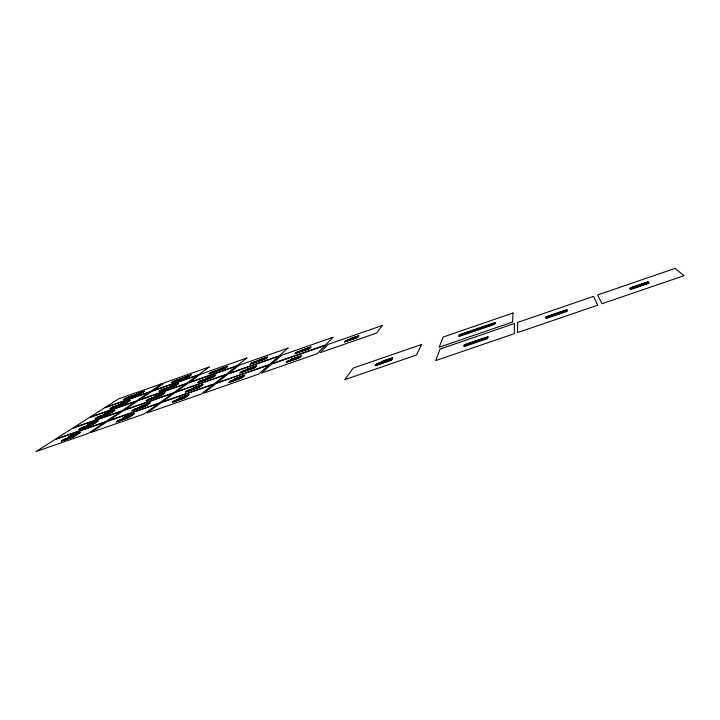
<?xml version="1.0" encoding="UTF-8"?>
<svg xmlns="http://www.w3.org/2000/svg" width="720" height="720" viewBox="0 0 720 720"><rect width="100%" height="100%" fill="white"/><g stroke="black" fill="none" stroke-linecap="round" stroke-linejoin="round"><path stroke-width="1.08" d="M492.129 325.089L492.39 323.388M489.348 326.043L489.636 324.342M484.632 339.579L484.983 337.626M486.567 327.006L486.882 325.287M481.662 340.596L482.049 338.634M483.786 327.96L484.128 326.232M478.701 341.613L479.106 339.633M481.014 328.914L481.374 327.186M475.731 342.63L476.172 340.641M478.242 329.868L478.629 328.131M472.77 343.638L473.238 341.649M475.47 330.822L475.875 329.076M472.698 331.776L473.13 330.021M469.809 344.655L470.304 342.657M466.848 345.672L467.379 343.656M469.926 332.73L470.394 330.966M467.163 333.675L467.649 331.911M464.391 334.629L464.913 332.847M461.628 335.583L462.177 333.792M385.839 362.142L387.477 359.46M383.409 362.97L385.074 360.279M380.412 364.005L382.113 361.305L392.85 357.606L391.275 360.27L374.985 365.868L376.2 364.005L392.346 358.452M377.694 364.941L378.882 363.078M353.043 339.075L354.672 337.167M351.126 339.741L352.764 337.824M348.75 340.569L350.415 338.643L358.929 335.682L357.345 337.581L344.466 342.063L345.627 340.74L358.425 336.285M346.608 341.316L347.76 340.002M305.073 350.163L307.062 348.246M294.732 359.496L297.243 357.075M303.039 350.874L303.678 350.253M303.894 350.181L305.262 348.867M292.833 360.162L295.371 357.723M301.005 351.585L302.391 350.262M290.493 360.972L292.005 359.532M301.509 350.568L311.094 346.833L309.141 348.741L294.921 353.709L296.415 352.305L310.473 347.436M291.087 359.856L291.789 359.181M298.98 352.296L300.375 350.964M296.946 352.998L298.431 351.603M288.378 361.71L289.908 360.261M261.468 360.243L263.754 358.317M259.749 360.846L262.044 358.92M249.831 369.549L252.711 367.128M247.824 370.251L250.938 367.749M237.195 379.647L240.768 376.659M245.826 370.944L247.545 369.513M258.354 360.567L267.588 356.976L265.329 358.893L249.912 364.284L251.541 362.952L266.868 357.588M235.107 380.376L238.923 377.298M257.616 361.593L259.2 360.27M233.019 381.105L234.9 379.539M255.69 362.268L257.283 360.936M246.672 369.819L247.473 369.153M230.94 381.825L232.83 380.259M253.764 362.943L255.366 361.611M243.819 371.646L245.556 370.206M233.991 379.854L234.864 379.134M241.821 372.348L243.567 370.899M251.838 363.609L253.458 362.277M221.679 369.441L224.199 367.524M208.188 378.612L210.483 376.875M195.3 388.683L199.206 385.722M219.843 370.089L220.653 369.468M220.851 369.396L222.57 368.091M209.007 378.684L212.175 376.281M178.38 400.239L179.424 399.456M205.2 380.016L207.162 378.54M219.015 369.639L227.844 366.246L225.351 368.154L208.854 373.932L210.789 372.492L227.052 366.849M179.64 399.375L183.384 396.558M193.32 389.367L194.283 388.647M194.49 388.575L197.46 386.334M218.007 370.728L219.816 369.36M180.432 399.528L185.193 395.919M207.099 379.35L207.981 378.684M176.319 400.959L178.56 399.276M192.537 388.818L193.491 388.098M203.301 380.682L205.272 379.197M191.349 390.06L193.401 388.512M206.334 378.828L207.135 378.216M216.171 371.367L217.998 369.999M174.267 401.679L176.517 399.987M201.393 381.348L203.463 379.8M177.66 399.591L179.514 397.908L189.261 394.506L184.554 398.088L172.215 402.39L174.474 400.698L186.741 396.423M189.369 390.753L191.439 389.205M214.344 372.015L216.252 370.584M199.494 382.014L201.573 380.457M187.398 391.437L189.477 389.889M212.508 372.654L214.434 371.214M210.681 373.293L212.607 371.853M157.185 396.9L161.352 393.975M183.456 378.486L184.329 377.874M184.518 377.811L186.372 376.506M171.72 387.027L175.113 384.651M185.211 377.874L187.92 375.966M139.518 408.249L140.625 407.475M140.832 407.403L144.81 404.631M168.093 388.296L170.199 386.829M182.889 378.009L183.69 377.451M124.425 419.139L130.527 414.882M155.304 397.557L156.321 396.846M156.528 396.774L159.687 394.56M181.71 379.098L183.654 377.739M141.471 407.574L146.529 404.028M169.911 387.666L170.856 387M171.045 386.937L173.511 385.209M137.565 408.933L140.193 406.809M166.284 388.935L168.399 387.468M122.4 419.85L123.606 419.004M153.423 398.214L155.808 396.27M179.964 379.71L181.917 378.351M123.822 418.932L128.736 415.503M169.407 387.108L170.271 386.514M118.341 421.263L120.942 419.454M149.67 399.528L152.064 397.872M176.463 380.943L178.524 379.512M135.621 409.608L138.006 407.952M164.475 389.565L166.68 388.035M120.366 420.552L123.273 418.23M151.551 398.871L153.828 397.287M178.209 380.331L180.261 378.9M160.857 390.834L163.089 389.295M147.798 400.185L150.201 398.52M174.717 381.555L176.787 380.124M133.668 410.292L136.071 408.627M162.666 390.204L164.889 388.665M172.98 382.167L175.05 380.736M88.317 426.222L94.662 422.046M105.993 414.891L111.285 411.408M120.564 405.036L121.635 404.334M121.824 404.271L125.145 402.084M135.801 395.289L136.8 394.632M122.346 404.415L126.729 401.535M136.98 394.569L139.572 392.868M137.529 394.686L141.102 392.328M67.158 439.191L68.526 438.3M68.733 438.228L74.961 434.142M102.285 416.187L104.859 414.504M120.366 404.379L121.761 403.272L130.266 400.284L125.928 403.155L109.845 408.798L112.374 407.151L128.187 401.67M132.345 396.504L134.568 395.046M86.391 426.897L87.642 426.069M87.849 425.997L92.97 422.64M118.773 405.666L121.149 404.109M135.531 394.713L144.531 391.122L140.994 393.471L123.723 399.528L126.081 397.998L143.082 392.085M69.156 438.498L76.725 433.53M104.139 415.539L105.291 414.783M105.489 414.711L109.647 411.984M134.073 395.892L136.287 394.443M63.162 440.586L66.096 438.669M98.577 417.483L101.277 415.728M128.898 397.71L131.229 396.198M67.203 438.282L68.562 437.4M82.548 428.238L85.239 426.474M115.2 406.917L117.693 405.288M65.16 439.893L68.076 437.976M84.465 427.563L87.561 425.286M100.431 416.835L103.014 415.152M116.982 406.296L119.376 404.73M130.626 397.107L132.939 395.595M104.049 414.792L105.102 414.099M125.451 398.925L127.8 397.395M111.627 408.168L114.147 406.53M80.622 428.904L83.331 427.14M96.723 418.131L99.441 416.367M113.409 407.547L115.92 405.909M127.17 398.322L129.51 396.801M135.81 394.335L144.054 391.446M183.258 377.757L191.394 374.742L188.712 376.641L171.234 382.779L173.322 381.339L190.548 375.345M135.945 394.443L143.568 391.761M125.208 398.565L142.461 392.499M172.539 381.879L189.999 375.732M124.749 398.862L141.975 392.814M172.134 382.149L189.567 376.038M138.024 394.353L141.48 393.138M185.643 377.568L189.144 376.335M121.23 403.614L129.753 400.635M178.245 383.715L169.614 386.739L178.704 383.391L175.347 385.758L159.057 391.464L161.298 389.925L177.786 384.039M120.699 403.965L129.231 400.977M219.357 369.387L227.448 366.552M120.816 404.091L128.709 401.319M172.107 386.19L177.327 384.363M221.256 369.09L226.548 367.236M122.355 403.92L127.512 402.111M160.461 390.501L176.742 384.777M209.691 373.311L226.152 367.542M111.429 407.763L122.301 403.956M160.029 390.798L176.274 385.101M110.943 408.078L126.99 402.453M172.188 386.703L175.815 385.434M222.084 369.135L225.747 367.848M122.886 404.064L126.459 402.804M105.579 413.586L114.39 410.499M105.012 413.955L113.832 410.868M155.637 396.153L164.574 393.021M215.514 375.291L206.451 378.459L215.946 374.958L212.814 377.352L197.595 382.671L199.692 381.114L214.659 375.939M113.265 411.237L104.436 414.333L114.948 410.13L109.701 413.595L94.878 418.779L97.596 417.015L106.893 413.793M164.079 393.372L155.133 396.504L165.069 392.679L160.938 395.586L145.926 400.842L148.338 399.177L163.089 394.074M206.694 378.549L215.091 375.615M258.723 360.252L267.228 357.282M104.526 414.477L112.707 411.615M155.304 396.621L163.584 393.723M251.064 363.348L266.409 357.975M106.794 413.856L112.14 411.984M157.032 396.414L162.45 394.524M198.909 381.699L214.11 376.362M250.677 363.654L266.058 358.281M96.588 417.672L111.411 412.461M147.438 399.798L156.978 396.459M198.504 381.996L213.678 376.686M96.057 418.014L110.844 412.839M146.97 400.113L161.946 394.875M209.448 378.351L213.246 377.019M261.837 359.937L265.689 358.587M106.569 414.513L110.277 413.217M157.689 396.54L161.442 395.226M88.731 424.314L97.857 421.119M140.589 406.287L149.85 403.056M88.11 424.71L97.254 421.524M140.04 406.674L149.319 403.434M193.257 387.99L202.662 384.705M256.293 366.066L246.753 369.405L256.68 365.742L253.845 368.145L239.823 373.041L241.578 371.592L255.519 366.723M87.489 425.115L96.642 421.92M202.194 385.056L192.78 388.35L203.121 384.354L199.26 387.297L185.427 392.13L187.515 390.573L201.267 385.767M301.824 350.262L310.779 347.139M96.03 422.325L86.868 425.529L89.343 423.909L98.46 420.723L92.169 424.872L78.705 429.579L81.423 427.806L94.806 423.135M148.779 403.812L139.491 407.052L150.39 402.678L145.368 406.206L131.724 410.976L134.136 409.311L147.699 404.568M193.014 388.458L201.726 385.416M247.077 369.486L255.906 366.399M86.94 425.691L95.418 422.73M139.644 407.196L148.239 404.19M241.056 372.024L255.024 367.146M295.92 352.773L310.077 347.823M186.894 391.032L200.673 386.226M295.587 353.079L309.762 348.129M80.613 428.328L94.023 423.648M133.416 409.797L147.006 405.054M186.408 391.401L200.205 386.577M240.642 372.366L254.628 367.479M305.388 349.857L309.447 348.435M132.858 410.193L146.466 405.441M250.227 369.207L254.241 367.812M79.983 428.742L93.411 424.062M142.02 407.187L145.917 405.819M195.777 388.323L199.728 386.937M88.938 425.808L92.79 424.467M70.542 435.888L80.01 432.594M124.335 417.24L133.947 413.892M69.867 436.329L79.353 433.026M178.992 398.295L188.757 394.884M69.192 436.77L78.696 433.458M123.732 417.654L133.362 414.297M178.479 398.682L188.253 395.271M234.558 379.026L244.467 375.57M301.104 355.941L291.033 359.451L301.437 355.608L298.962 358.02L286.263 362.448L287.811 360.999L300.42 356.598M123.138 418.068L132.777 414.711M244.044 375.93L234.117 379.395L234.99 378.666L244.89 375.219L241.371 378.189L228.852 382.554L230.76 380.979L243.198 376.65M350.154 338.949L358.677 335.979M68.526 437.211L78.03 433.89M132.192 415.116L122.544 418.482L124.92 416.826L134.523 413.487L128.484 417.726L116.316 421.965L118.926 420.156L131.022 415.944M177.957 399.069L187.749 395.658M234.432 379.494L243.621 376.29M291.438 359.523L300.762 356.274M77.364 434.331L67.842 437.652L71.208 435.456L80.667 432.162L73.161 437.103L61.164 441.279L64.107 439.362L76.032 435.213M178.182 399.195L187.245 396.036M67.887 437.841L76.698 434.772M122.67 418.644L131.607 415.53M345.357 341.046L358.173 336.582M230.193 381.447L242.658 377.109M287.352 361.422L299.988 357.021M345.006 341.442L357.849 336.969M173.799 401.202L186.093 396.918M286.992 361.764L299.646 357.354M63.234 439.929L75.186 435.771M118.152 420.696L130.266 416.475M173.277 401.598L185.58 397.314M229.752 381.816L242.235 377.469M295.074 359.163L299.304 357.687M353.241 338.841L357.543 337.347M117.54 421.119L129.672 416.889M237.636 379.278L241.803 377.829M62.55 440.379L74.511 436.212M180.954 399.132L185.067 397.701M69.84 438.048L73.836 436.653M125.028 418.716L129.078 417.312M381.843 361.728L392.598 358.029M459.207 335.457L495.054 323.127M375.84 364.563L392.031 358.992M459.099 335.799L495.009 323.442M375.552 364.995L391.779 359.415M386.1 361.71L391.527 359.838M464.229 345.474L487.8 337.401M545.868 317.502L566.919 310.293M630.054 288.666L648.477 282.348M464.121 345.861L487.737 337.77M545.913 317.835L567.009 310.617M630.261 288.945L648.72 282.618M644.886 282.825L646.164 284.265M641.817 283.878L643.068 285.318M638.766 284.922L639.981 286.38M635.706 285.975L636.894 287.442M632.655 287.019L633.807 288.495M563.724 310.644L564.165 312.345M560.727 311.67L561.141 313.38M557.73 312.696L558.108 314.415M554.733 313.722L555.084 315.45M551.736 314.748L552.06 316.485M548.748 315.774L549.045 317.52M517.671 322.407L517.545 332.595L597.771 305.163L593.55 296.361L517.671 322.407M514.494 323.496L514.188 333.738L435.636 360.603L440.109 349.029L514.494 323.496M512.982 312.993L512.613 322.02L439.146 347.256L443.169 337.05L512.982 312.993M495.153 322.443L494.919 324.135L458.874 336.528L459.441 334.737L495.153 322.443M487.926 336.618L487.602 338.562L463.896 346.68L464.454 344.664L487.926 336.618M421.578 344.493L416.43 355.05L344.745 379.674L353.376 367.992L421.578 344.493M382.293 325.476L376.596 333.036L320.121 352.692L328.005 344.412L382.293 325.476M325.17 345.402L317.178 353.718L261.567 373.077L271.674 364.059L325.17 345.402M332.928 337.329L325.566 344.979L272.187 363.609L281.502 355.302L332.928 337.329M268.884 365.031L258.66 374.094L203.886 393.156L216.171 383.418L268.884 365.031M278.811 356.238L269.397 364.581L216.792 382.932L228.105 373.959L278.811 356.238M287.991 348.111L279.288 355.815L228.681 373.509L239.139 365.22L287.991 348.111M213.417 384.381L201.033 394.146L147.087 412.929L161.469 402.507L213.417 384.381M225.459 374.886L214.038 383.886L162.198 401.976L175.455 392.364L225.459 374.886M236.583 366.111L226.035 374.436L176.13 391.878L188.388 382.986L236.583 366.111M246.906 357.975L237.123 365.688L189.018 382.536L200.394 374.292L246.906 357.975M158.751 403.452L144.27 413.91L91.125 432.405L107.55 421.308L158.751 403.452M172.845 393.282L159.489 402.921L108.378 420.75L123.534 410.508L172.845 393.282M185.877 383.868L173.52 392.787L124.299 409.995L138.321 400.518L185.877 383.868M197.964 375.138L186.498 383.418L139.032 400.041L152.046 391.248L197.964 375.138M209.205 367.029L198.54 374.724L152.703 390.798L164.817 382.617L209.205 367.029M104.877 422.244L88.353 433.368L36 451.593L54.405 439.848L104.877 422.244M120.951 411.417L105.714 421.677L55.332 439.254L72.315 428.409L120.951 411.417M135.837 401.391L121.725 410.895L73.179 427.86L88.911 417.825L135.837 401.391M149.643 392.094L136.548 400.914L89.703 417.312L104.31 407.988L149.643 392.094M162.495 383.436L150.309 391.644L105.048 407.52L118.647 398.835L162.495 383.436M675.018 268.407L597.582 294.984L602.037 303.705L684 275.679L675.018 268.407M566.73 309.609L545.76 316.791L546.021 318.555L567.198 311.301L566.73 309.609M647.946 281.781L629.595 288.063L630.72 289.548L649.26 283.203L647.946 281.781"/></g></svg>
